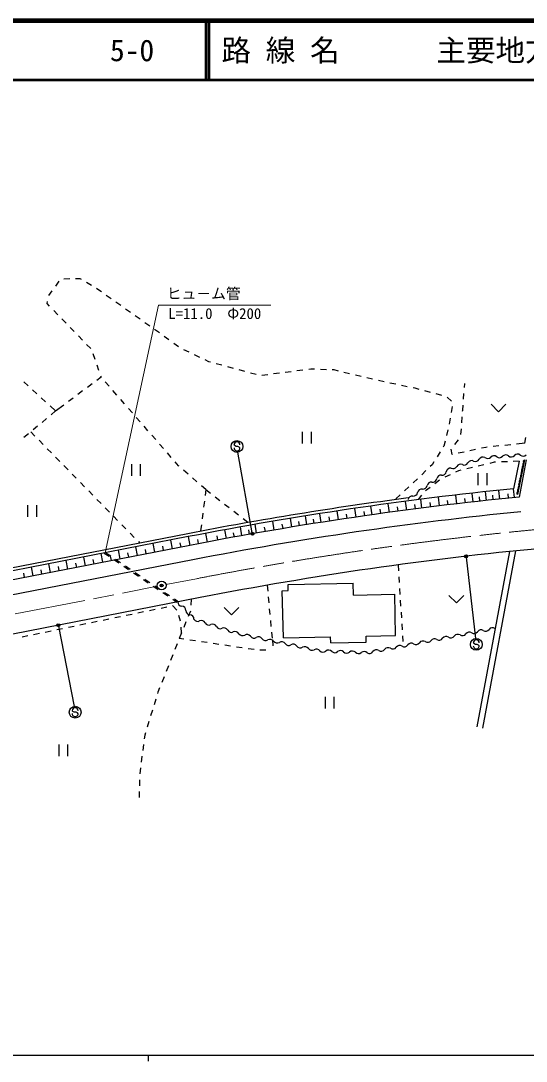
# Model space of a CAD drawing. Units: millimetres, scale not verified. Extents: x 40000 to 680000, y 20000 to 380000.
# Drawn here: x 146443 to 231926, y 204000 to 380000 of the extents above; entities that cross this region are included whole.
import ezdxf
from ezdxf.enums import TextEntityAlignment as Align

# ---------------------------------------------------------------- set-up
doc = ezdxf.new("R2010")
doc.units = ezdxf.units.MM
doc.header["$LTSCALE"] = 1000
doc.header["$PDMODE"] = 32
doc.header["$PDSIZE"] = 500
doc.linetypes.add('CHAIN', pattern=[18.5, 12, -1.5, 3.5, -1.5])
for name, color, linetype, lineweight in [('S-BGD', 7, 'Continuous', 25), ('S-BMK', 2, 'CHAIN', 13), ('S-BMK-SRVR', 3, 'Continuous', 25), ('S-STR-HTXT', 7, 'Continuous', 13), ('S-STR-STRC', 7, 'Continuous', 25), ('S-TTL', 2, 'Continuous', 140), ('S-TTL-BAND', 7, 'Continuous', 25), ('S-TTL-LINE', 7, 'Continuous', 50)]:
    doc.layers.add(name, color=color, linetype=linetype, lineweight=lineweight)
doc.layers.add('S-TTL-TXT', color=7, linetype='Continuous')
doc.styles.add('ＭＳ ゴシック', font='')
doc.styles.get('ＭＳ ゴシック').set_extended_font_data('MS Gothic')

msp = doc.modelspace()

# ---------------------------------------------------------------- linework, layer by layer
at = {"layer": 'S-BGD'}
for p, q in [((153713, 336373), (154713, 336388)), ((155713, 336403), (156420, 336414)), ((156420, 336414), (156673, 336266)), ((152346, 335129), (152931, 335940)), ((157535, 335759), (158397, 335253)), ((159260, 334746), (159458, 334630)), ((159458, 334630), (160087, 334185)), ((151176, 333507), (151761, 334318)), ((160903, 333608), (161719, 333030)), ((150876, 332171), (150947, 332542)), ((151309, 331724), (150876, 332171)), ((152701, 330288), (152005, 331006)), ((162536, 332453), (163352, 331876)), ((164169, 331298), (164985, 330721)), ((154093, 328852), (153397, 329570)), ((165802, 330143), (166618, 329566)), ((155485, 327416), (154789, 328134)), ((167435, 328989), (168251, 328411)), ((169068, 327834), (169884, 327256)), ((156877, 325980), (156181, 326698)), ((170694, 326670), (171502, 326080)), ((158269, 324544), (157573, 325262)), ((172309, 325490), (173116, 324899)), ((173985, 324413), (174887, 323980)), ((159024, 322721), (158708, 323670)), ((175788, 323547), (176690, 323115)), ((177591, 322682), (178214, 322383)), ((178214, 322383), (178512, 322302)), ((159657, 320824), (159341, 321772)), ((179478, 322041), (180443, 321780)), ((181408, 321518), (182373, 321257)), ((183339, 320996), (184304, 320734)), ((185269, 320473), (186234, 320212)), ((189190, 320311), (190182, 320439)), ((191174, 320568), (192166, 320696)), ((193157, 320824), (194149, 320952)), ((195141, 321080), (195523, 321130)), ((195523, 321130), (196137, 321107)), ((197137, 321069), (198136, 321032)), ((199135, 320994), (199380, 320985)), ((199380, 320985), (200115, 320812)), ((201088, 320583), (202062, 320355)), ((146966, 318942), (147703, 318266)), ((157698, 318035), (158498, 318635)), ((159297, 319236), (160008, 319770)), ((160008, 319770), (159973, 319875)), ((160065, 319705), (160008, 319770)), ((161379, 318197), (160722, 318951)), ((187207, 320055), (188199, 320183)), ((203035, 320126), (204009, 319897)), ((204982, 319668), (205956, 319440)), ((206929, 319211), (207903, 318982)), ((208880, 318771), (209859, 318567)), ((221483, 317973), (221534, 318628)), ((148439, 317589), (149175, 316912)), ((156099, 316834), (156899, 317434)), ((162693, 316689), (162036, 317443)), ((210838, 318364), (211817, 318160)), ((212796, 317957), (213073, 317899)), ((213073, 317899), (213766, 317712)), ((214731, 317451), (215696, 317190)), ((216662, 316929), (217627, 316668)), ((221329, 315979), (221406, 316976)), ((149911, 316235), (150647, 315558)), ((154500, 315633), (155299, 316233)), ((164007, 315181), (163350, 315935)), ((218550, 316333), (219274, 315642)), ((226004, 315123), (227254, 313873)), ((228504, 315123), (227254, 313873)), ((151383, 314882), (152335, 314007)), ((152335, 314007), (151571, 313361)), ((152335, 314007), (153700, 315032)), ((165320, 313673), (164663, 314427)), ((219378, 314741), (219226, 313753)), ((221175, 313985), (221185, 314127)), ((221185, 314127), (221251, 314982)), ((150807, 312716), (150043, 312071)), ((166634, 312165), (165977, 312919)), ((219074, 312764), (218922, 311776)), ((221037, 311990), (221106, 312987)), ((147741, 310148), (146955, 309529)), ((148128, 310464), (148828, 309750)), ((149279, 311425), (148516, 310780)), ((167948, 310657), (167291, 311411)), ((169262, 309149), (168605, 309903)), ((194039, 310467), (194039, 308467)), ((195539, 310467), (195539, 308467)), ((218685, 310805), (218440, 309835)), ((220898, 309994), (220967, 310992)), ((149528, 309036), (150228, 308321)), ((170575, 307641), (169918, 308395)), ((217991, 308063), (217900, 307917)), ((218194, 308866), (217991, 308063)), ((219857, 308332), (220451, 309136)), ((227324, 308075), (226329, 307969)), ((229312, 308288), (228318, 308182)), ((231673, 308540), (230306, 308394)), ((231673, 308540), (231856, 309524)), ((150927, 307607), (151627, 306893)), ((171889, 306133), (171232, 306887)), ((217372, 307068), (216845, 306218)), ((219393, 306611), (219262, 307528)), ((219465, 306627), (219393, 306611)), ((221420, 307048), (220443, 306837)), ((223375, 307469), (222398, 307258)), ((225074, 307835), (224353, 307679)), ((225335, 307863), (225074, 307835)), ((152327, 306178), (153027, 305464)), ((153727, 304750), (154427, 304035)), ((165157, 305005), (165157, 303005)), ((166657, 305005), (166657, 303005)), ((173120, 304720), (172546, 305379)), ((173215, 304637), (173120, 304720)), ((216014, 304881), (215704, 304589)), ((216317, 305369), (216014, 304881)), ((224787, 304901), (223813, 304673)), ((226519, 305309), (225760, 305130)), ((226739, 305319), (226519, 305309)), ((228737, 305411), (227738, 305365)), ((230735, 305504), (229736, 305458)), ((230735, 305504), (229796, 300847)), ((231633, 305714), (230458, 299853)), ((231927, 305745), (230752, 299435)), ((155126, 303321), (155826, 302607)), ((174725, 303326), (173970, 303981)), ((214975, 303904), (214247, 303219)), ((219058, 303209), (218155, 302780)), ((220495, 303893), (219961, 303639)), ((220893, 303986), (220495, 303893)), ((222840, 304444), (221866, 304215)), ((223773, 303466), (223773, 301466)), ((225273, 303466), (225273, 301466)), ((156526, 301892), (157226, 301178)), ((176235, 302014), (175480, 302670)), ((177745, 300703), (176990, 301358)), ((212061, 301164), (211333, 300479)), ((213518, 302534), (212790, 301849)), ((215704, 301069), (214911, 300459)), ((217290, 302288), (216497, 301678)), ((157926, 300464), (158625, 299749)), ((177745, 300703), (177618, 299711)), ((177745, 300703), (178536, 300091)), ((179327, 299479), (180118, 298867)), ((210605, 299794), (209876, 299109)), ((214241, 299727), (213679, 299004)), ((217255, 297923), (217076, 299392)), ((220184, 298278), (220008, 299727)), ((222968, 298607), (222810, 300048)), ((224093, 298735), (224010, 299481)), ((225218, 298859), (225056, 300350)), ((226343, 298980), (226263, 299726)), ((227469, 299098), (227318, 300563)), ((228934, 299249), (228859, 299981)), ((229946, 299354), (229796, 300847)), ((147569, 298062), (147569, 296062)), ((149069, 298062), (149069, 296062)), ((159325, 299035), (160025, 298321)), ((160725, 297606), (161425, 296892)), ((177491, 298719), (177364, 297727)), ((180909, 298255), (181700, 297643)), ((203172, 296040), (202950, 297515)), ((205874, 296433), (205675, 297893)), ((208799, 296831), (208599, 298299)), ((210267, 297031), (210167, 297765)), ((211739, 297231), (211538, 298707)), ((213215, 297432), (213115, 298170)), ((214284, 297562), (214103, 299052)), ((215775, 297743), (215684, 298488)), ((218724, 298101), (218635, 298836)), ((221633, 298454), (221545, 299179)), ((162125, 296178), (162824, 295464)), ((177237, 296735), (177110, 295743)), ((182490, 297031), (183281, 296419)), ((184072, 295807), (184863, 295195)), ((192292, 294339), (192042, 295835)), ((194515, 296241), (194753, 294760)), ((195868, 295698), (195985, 294957)), ((197220, 295143), (196998, 296616)), ((198693, 295365), (198582, 296102)), ((200176, 295589), (199951, 297082)), ((201669, 295814), (201557, 296560)), ((204647, 296263), (204536, 297000)), ((207335, 296632), (207235, 297362)), ((163524, 294749), (164224, 294035)), ((176983, 294751), (176856, 293759)), ((183522, 294374), (183788, 292889)), ((186332, 293342), (186084, 294824)), ((187814, 293590), (187690, 294331)), ((189302, 293839), (189052, 295331)), ((190794, 294088), (190669, 294835)), ((193400, 295302), (193520, 294561)), ((174672, 293228), (127160, 283986)), ((174767, 292737), (127387, 283520)), ((164924, 293321), (165624, 292606)), ((174767, 292737), (175053, 291265)), ((176526, 291549), (176393, 292269)), ((178000, 291830), (177731, 293279)), ((179774, 292138), (179638, 292875)), ((181244, 292436), (180971, 293911)), ((182381, 293406), (182515, 292668)), ((184928, 293863), (185059, 293124)), ((175053, 291265), (90636, 274843)), ((163241, 288967), (162955, 290436)), ((166180, 289539), (165894, 291008)), ((166324, 291892), (166560, 291650)), ((167649, 289824), (167506, 290559)), ((169118, 290110), (168832, 291579)), ((170587, 290396), (170444, 291130)), ((171769, 292154), (172056, 290682)), ((172082, 290687), (171796, 292159)), ((173555, 290973), (173411, 291709)), ((175531, 288811), (91113, 272389)), ((154422, 287251), (154136, 288722)), ((157363, 287823), (157077, 289293)), ((158832, 288109), (158689, 288844)), ((160302, 288395), (160016, 289865)), ((160535, 289969), (161364, 289410)), ((160813, 290023), (161642, 289464)), ((161772, 288681), (161629, 289416)), ((162193, 288851), (163023, 288291)), ((162471, 288905), (163300, 288345)), ((164711, 289253), (164568, 289987)), ((229078, 290218), (223550, 260548)), ((230115, 290325), (224533, 260365)), ((148541, 286107), (148255, 287578)), ((150011, 286393), (149868, 287129)), ((151482, 286679), (151196, 288150)), ((152952, 286965), (152809, 287701)), ((155893, 287537), (155750, 288272)), ((163852, 287732), (164681, 287173)), ((164129, 287786), (164958, 287227)), ((210266, 287962), (210327, 286964)), ((147070, 285821), (146927, 286557)), ((165510, 286614), (166339, 286055)), ((165788, 286668), (166617, 286109)), ((167168, 285496), (167997, 284937)), ((167446, 285550), (168275, 284991)), ((210388, 285966), (210449, 284968)), ((168826, 284378), (169656, 283819)), ((169104, 284432), (169933, 283873)), ((188107, 284522), (188199, 283526)), ((190672, 283591), (191672, 283613)), ((190849, 275593), (190672, 283591)), ((191650, 284613), (202647, 284857)), ((191672, 283613), (191650, 284613)), ((202691, 282857), (202647, 284857)), ((210510, 283970), (210572, 282972)), ((176772, 282430), (72723, 262190)), ((170485, 283260), (171314, 282701)), ((170762, 283314), (171591, 282755)), ((172143, 282142), (172847, 281667)), ((172421, 282196), (173125, 281721)), ((175282, 282141), (175228, 281142)), ((188291, 282530), (188382, 281535)), ((202691, 282857), (209689, 283012)), ((209845, 276014), (209689, 283012)), ((210633, 281974), (210694, 280975)), ((218869, 282785), (220119, 281535)), ((221369, 282785), (220119, 281535)), ((167219, 279999), (166239, 279796)), ((169177, 280405), (168198, 280202)), ((171135, 280811), (170156, 280608)), ((172138, 281019), (172115, 281014)), ((172817, 280317), (172138, 281019)), ((175146, 280150), (174765, 279226)), ((180848, 280777), (182098, 279527)), ((183348, 280777), (182098, 279527)), ((188474, 280539), (188566, 279543)), ((210755, 279977), (210816, 278979)), ((159385, 278374), (158406, 278171)), ((161344, 278780), (160364, 278577)), ((163302, 279187), (162323, 278983)), ((165260, 279593), (164281, 279390)), ((173477, 278445), (173178, 279399)), ((174383, 278301), (174001, 277377)), ((188658, 278547), (188749, 277552)), ((149593, 276344), (148614, 276141)), ((151552, 276750), (150573, 276547)), ((153510, 277156), (152531, 276953)), ((155469, 277562), (154489, 277359)), ((157427, 277968), (156448, 277765)), ((173620, 276453), (173238, 275528)), ((173620, 276453), (173558, 277451)), ((188841, 276556), (188933, 275560)), ((210877, 277981), (210939, 276983)), ((147635, 275938), (146656, 275735)), ((172870, 274598), (172503, 273668)), ((174022, 275398), (173233, 275517)), ((176000, 275102), (175011, 275250)), ((177978, 274805), (176989, 274953)), ((179955, 274508), (178967, 274657)), ((188998, 275258), (189054, 274260)), ((190849, 275593), (198847, 275770)), ((198870, 274770), (198847, 275770)), ((198870, 274770), (204868, 274903)), ((204846, 275903), (209845, 276014)), ((204868, 274903), (204846, 275903)), ((211000, 275985), (211061, 274987)), ((181933, 274212), (180944, 274360)), ((183911, 273915), (182922, 274063)), ((185889, 273618), (184900, 273767)), ((187885, 273542), (186885, 273559)), ((172135, 272738), (171768, 271808)), ((171400, 270878), (171033, 269948)), ((170665, 269018), (170297, 268088)), ((169644, 266435), (169578, 266223)), ((169930, 267158), (169644, 266435)), ((169283, 265268), (168987, 264312)), ((197906, 265649), (197906, 263649)), ((199406, 265649), (199406, 263649)), ((168691, 263357), (168396, 262402)), ((168100, 261446), (167804, 260491)), ((167395, 259170), (167317, 258558)), ((167508, 259536), (167395, 259170)), ((152858, 257581), (152858, 255581)), ((154358, 257581), (154358, 255581)), ((167190, 257566), (167062, 256574)), ((166935, 255582), (166808, 254590)), ((166681, 253599), (166554, 252607)), ((166514, 251608), (166493, 250609)), ((166473, 249609), (166453, 248609))]:
    msp.add_line(p, q, dxfattribs=at)
for centre, radius, start, end in [((226474, 305700), 725, 50.29906, 137.5047), ((227401, 306815), 725, 230.29906, 317.5047), ((228470, 305836), 725, 50.29906, 137.5047), ((229396, 306951), 725, 230.29906, 317.5047), ((230465, 305972), 725, 50.29906, 137.5047), ((231391, 307087), 725, 230.29906, 317.5047), ((219540, 304963), 725, 243.94618, 331.15182), ((220810, 304264), 725, 63.94618, 151.15182), ((221447, 305567), 725, 243.94618, 331.15182), ((222717, 304867), 725, 63.94618, 151.15182), ((223354, 306170), 725, 243.94618, 331.15182), ((224624, 305470), 725, 63.94618, 151.15182), ((225405, 306679), 725, 230.29906, 317.5047), ((231518, 304467), 282, 106.54725, 230.78001), ((231615, 304956), 282, 106.54725, 230.78001), ((231713, 305444), 282, 106.54725, 230.78001), ((217510, 302416), 725, 82.46028, 169.66592), ((217700, 303854), 725, 262.46028, 349.66592), ((219126, 303593), 725, 82.46028, 169.66592), ((231126, 302514), 282, 106.54725, 230.78001), ((231224, 303002), 282, 106.54725, 230.78001), ((231322, 303490), 282, 106.54725, 230.78001), ((231420, 303979), 282, 106.54725, 230.78001), ((214466, 301499), 725, 262.46028, 349.66592), ((215893, 301239), 725, 82.46028, 169.66592), ((216083, 302676), 725, 262.46028, 349.66592), ((230832, 301048), 282, 106.54725, 230.78001), ((230930, 301537), 282, 106.54725, 230.78001), ((231028, 302025), 282, 106.54725, 230.78001), ((290722, -303339), 607750, 97.44789, 101.00833), ((290722, -303339), 607250, 95.75832, 101.00833), ((290722, -303339), 605750, 95.68172, 101.00833), ((212659, 298884), 725, 82.46028, 169.66592), ((212850, 300321), 725, 262.46028, 349.66592), ((214276, 300061), 725, 82.46028, 169.66592), ((230636, 300071), 282, 106.54725, 230.78001), ((230734, 300560), 282, 106.54725, 230.78001), ((290722, -303339), 603250, 95.68172, 101.00833), ((290722, -303339), 596750, 95.39998, 101.00833), ((173711, 281691), 725, 179.80132, 267.00696), ((173635, 280243), 725, 359.80132, 87.00696), ((175085, 280238), 725, 179.80132, 267.00696), ((175009, 278790), 725, 359.80132, 87.00696), ((176373, 279131), 725, 208.25607, 295.46171), ((176996, 277822), 725, 28.25607, 115.46171), ((178274, 278508), 725, 208.25607, 295.46171), ((178897, 277199), 725, 28.25607, 115.46171), ((180174, 277886), 725, 208.25607, 295.46171), ((180798, 276576), 725, 28.25607, 115.46171), ((182075, 277263), 725, 208.25607, 295.46171), ((182698, 275954), 725, 28.25607, 115.46171), ((222316, 275864), 725, 57.21553, 144.42117), ((223101, 277083), 725, 237.21553, 324.42117), ((224280, 276239), 725, 57.21553, 144.42117), ((225066, 277458), 725, 237.21553, 324.42117), ((226245, 276615), 725, 57.21553, 144.42117), ((183934, 276707), 725, 214.4669, 301.67254), ((184696, 275473), 725, 34.4669, 121.67254), ((185891, 276294), 725, 214.4669, 301.67254), ((186653, 275060), 725, 34.4669, 121.67254), ((187848, 275880), 725, 214.4669, 301.67254), ((188609, 274646), 725, 34.4669, 121.67254), ((189805, 275467), 725, 214.4669, 301.67254), ((190566, 274233), 725, 34.4669, 121.67254), ((191762, 275053), 725, 214.4669, 301.67254), ((212494, 273987), 725, 57.21553, 144.42117), ((213279, 275206), 725, 237.21553, 324.42117), ((214458, 274362), 725, 57.21553, 144.42117), ((215243, 275581), 725, 237.21553, 324.42117), ((216423, 274738), 725, 57.21553, 144.42117), ((217208, 275957), 725, 237.21553, 324.42117), ((218387, 275113), 725, 57.21553, 144.42117), ((219172, 276332), 725, 237.21553, 324.42117), ((220351, 275489), 725, 57.21553, 144.42117), ((221137, 276708), 725, 237.21553, 324.42117), ((192523, 273819), 725, 34.4669, 121.67254), ((193718, 274640), 725, 214.4669, 301.67254), ((194480, 273406), 725, 34.4669, 121.67254), ((195675, 274227), 725, 214.4669, 301.67254), ((196437, 272992), 725, 34.4669, 121.67254), ((197554, 273908), 725, 224.19225, 311.39789), ((198513, 272820), 725, 44.19225, 131.39789), ((199553, 273831), 725, 224.19225, 311.39789), ((200512, 272744), 725, 44.19225, 131.39789), ((201551, 273754), 725, 224.19225, 311.39789), ((202510, 272667), 725, 44.19225, 131.39789), ((203550, 273677), 725, 224.19225, 311.39789), ((204509, 272590), 725, 44.19225, 131.39789), ((205421, 273705), 725, 237.21553, 324.42117), ((206600, 272861), 725, 57.21553, 144.42117), ((207385, 274080), 725, 237.21553, 324.42117), ((208565, 273236), 725, 57.21553, 144.42117), ((209350, 274455), 725, 237.21553, 324.42117), ((210529, 273612), 725, 57.21553, 144.42117), ((211314, 274831), 725, 237.21553, 324.42117)]:
    msp.add_arc(centre, radius, start, end, dxfattribs=at)
at = {"layer": 'S-BMK'}
for p, q in [((170998, 284618), (176151, 285621)), ((72838, 265523), (169526, 284332))]:
    msp.add_line(p, q, dxfattribs=at)
msp.add_arc((290722, -303339), 600000, 92.98695, 101.00833, dxfattribs=at)
at = {"layer": 'S-BMK-SRVR'}
msp.add_circle((170262, 284475), 750, dxfattribs=at)
msp.add_point((170262, 284475), dxfattribs=at)
at = {"layer": 'S-STR-HTXT'}
for q in [(160724, 290005), (188752, 331892)]:
    msp.add_line((169752, 331892), q, dxfattribs=at)
at = {"layer": 'S-STR-STRC'}
for p, q in [((182610, 308134), (182510, 308252)), ((182855, 307995), (182610, 308134)), ((183155, 307992), (182855, 307995)), ((183400, 307880), (183155, 307992)), ((185582, 293369), (183178, 307009)), ((183506, 307744), (183400, 307880)), ((221767, 289263), (223368, 275505)), ((152802, 277615), (155447, 264020)), ((223088, 274653), (222989, 274771)), ((223333, 274513), (223088, 274653)), ((223634, 274511), (223333, 274513)), ((223879, 274399), (223634, 274511)), ((223985, 274263), (223879, 274399)), ((155243, 263178), (155143, 263297)), ((155488, 263039), (155243, 263178)), ((155788, 263037), (155488, 263039)), ((156033, 262925), (155788, 263037)), ((156139, 262789), (156033, 262925))]:
    msp.add_line(p, q, dxfattribs=at)
for centre, radius in [((183005, 307993), 1000), ((185608, 293221), 150), ((185608, 293221), 120), ((185608, 293221), 90), ((185608, 293221), 60), ((185608, 293221), 30), ((221750, 289412), 150), ((221750, 289412), 120), ((221750, 289412), 90), ((221750, 289412), 60), ((221750, 289412), 30), ((152774, 277762), 150), ((152774, 277762), 120), ((152774, 277762), 90), ((152774, 277762), 60), ((152774, 277762), 30), ((223483, 274512), 1000), ((155638, 263038), 1000)]:
    msp.add_circle(centre, radius, dxfattribs=at)
for centre, start, end in [((183010, 308248), 359.55488, 179.55488), ((183006, 307748), 179.55488, 359.55488), ((223489, 274767), 359.55488, 179.55488), ((223485, 274267), 179.55488, 359.55488), ((155639, 262793), 179.55488, 359.55488), ((155643, 263293), 359.55488, 179.55488)]:
    msp.add_arc(centre, 500, start, end, dxfattribs=at)
for p in [(185608, 293221), (221750, 289412), (152774, 277762)]:
    msp.add_point(p, dxfattribs=at)
at = {"layer": 'S-TTL'}
msp.add_line((680000, 380000), (40000, 380000), dxfattribs=at)
at = {"layer": 'S-TTL-BAND'}
for p, q in [((40000, 205000), (579000, 205000)), ((168000, 205000), (168000, 204000))]:
    msp.add_line(p, q, dxfattribs=at)
at = {"layer": 'S-TTL-LINE'}
for p, q in [((177750, 380000), (177750, 370000)), ((178250, 380000), (178250, 370000)), ((40000, 370000), (680000, 370000))]:
    msp.add_line(p, q, dxfattribs=at)

# ---------------------------------------------------------------- texts
at = {"layer": 'S-STR-HTXT', "style": 'ＭＳ ゴシック'}
msp.add_text('ヒュ－ム管', height=1833, dxfattribs=at).set_placement((171127, 332392), align=Align.BOTTOM_LEFT)
msp.add_text('L=11.0\u3000Φ200', height=1833, dxfattribs=at).set_placement((179252, 331392), align=Align.TOP_CENTER)
at = {"layer": 'S-TTL-TXT', "style": 'ＭＳ ゴシック'}
for s, p in [('5-0', (161521, 375000)), ('路 線 名', (180380, 375000)), ('主要地方道秋芳三隅線', (216734, 375000))]:
    msp.add_text(s, height=3666, dxfattribs=at).set_placement(p, align=Align.MIDDLE_LEFT)

doc.saveas('drawing.dxf')
